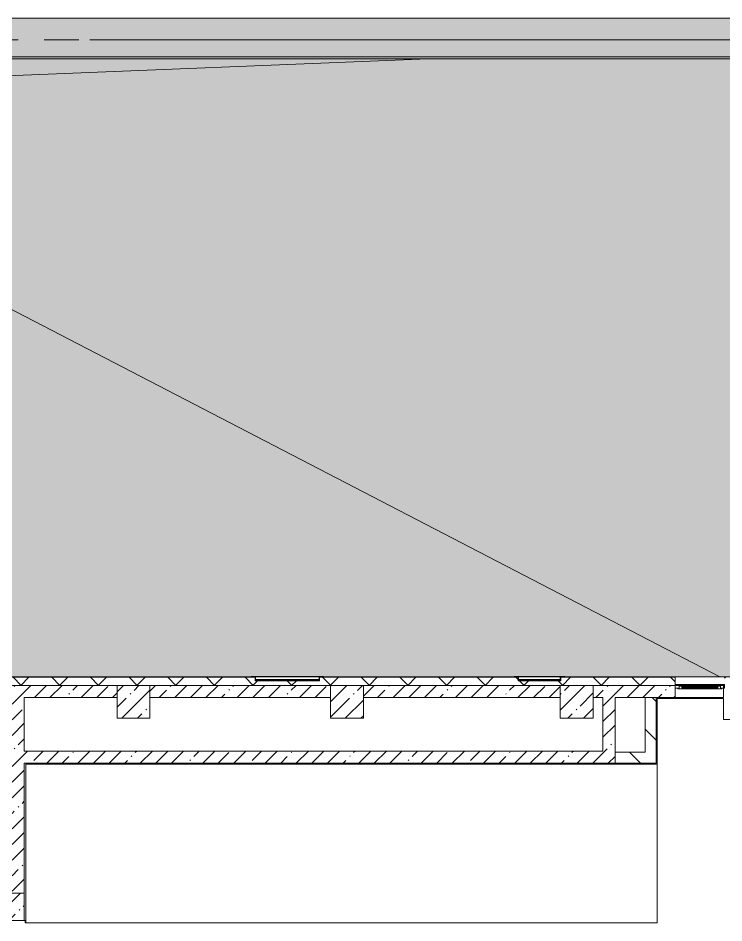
# Model space of a CAD drawing. Header units: millimetres. Extents: x 35524 to 235479, y -8553 to 29000.
# Drawn here: x 128569 to 141469, y 10859 to 27400 of the extents above; entities that cross this region are included whole.
import ezdxf

# ---------------------------------------------------------------- set-up
doc = ezdxf.new("R2010")
doc.units = ezdxf.units.MM
doc.linetypes.add('Осевая', pattern=[3175, 635, -476.25, 1587.5, -476.25])
for name, color, linetype, lineweight in [('A-DETL-18', 7, 'Continuous', 5), ('A-GENM', 7, 'Continuous', 5), ('A-GLAZ-2', 7, 'Continuous', 5), ('A-WALL', 7, 'Continuous', 9), ('A-WALL-6', 7, 'Continuous', 5), ('I-WALL-24', 7, 'Continuous', 5), ('S-COLS-1', 7, 'Continuous', 5), ('Оси', 7, 'Continuous', 9), ('Оси-2', 7, 'Осевая', 9)]:
    doc.layers.add(name, color=color, linetype=linetype, lineweight=lineweight)
doc.layers.add('A-DETL-GENF-3', color=7, linetype='Continuous', lineweight=9, true_color=0xc0c0c0, transparency=0.4)
for name, color, linetype, lineweight, true_color in [('A-FLOR-1', 7, 'Continuous', 5, 0xb7b7b7), ('A-FLOR-2', 7, 'Continuous', 5, 0xaaaaaa), ('A-GENM-1', 7, 'Continuous', 5, 0x737373), ('A-WALL-7', 7, 'Continuous', 5, 0x737373)]:
    doc.layers.add(name, color=color, linetype=linetype, lineweight=lineweight, true_color=true_color)
pattern_1 = [(45, (108468.84, 0), (-285.123, 285.123), []), (45, (108753.96, 0), (-285.123, 285.123), [504.031, -100.806, 16.764, -84.042])]
pattern_2 = [(135, (108468.84, 0), (-353.5534, -353.5534), [])]

# ---------------------------------------------------------------- blocks, each defined once
blk = doc.blocks.new('BSC_Колонна _Прямоугольная - 600х600-V120-3_4_2_птичка')
at = {"layer": 'S-COLS-1'}
h = blk.add_hatch(dxfattribs=at)
h.set_pattern_fill('FP_96', color=256, style=0, pattern_type=2)
h.set_pattern_definition([(45, (-26110, -14900), (-285.123, 285.123), []), (45, (-25824.88, -14900), (-285.123, 285.123), [504.031, -100.806, 16.764, -84.042])])
h.paths.add_polyline_path([(-300, -300), (300, -300), (300, 300), (-300, 300), (-300, -208)])
for p, q in [((300, 300), (-300, 300)), ((-300, 300), (-300, -300)), ((300, -300), (300, 300)), ((-300, -300), (300, -300))]:
    blk.add_line(p, q, dxfattribs=at)
blk = doc.blocks.new('парапет1 - парапет-18629556-3_4_2_птичка')
at = {"layer": 'A-GENM'}
blk.add_line((-2411, 27400), (33928, 27400), dxfattribs=at)
at = {"layer": 'A-GENM-1'}
for p, q in [((33219, 26691), (-1702, 26691)), ((-1665, 26654), (33182, 26654))]:
    blk.add_line(p, q, dxfattribs=at)
blk = doc.blocks.new('BSC_Колонна _Прямоугольная - 500х500-V156-3_4_2_птичка')
at = {"layer": 'S-COLS-1'}
h = blk.add_hatch(dxfattribs=at)
h.set_pattern_fill('FP_133', color=256, style=0, pattern_type=2)
h.set_pattern_definition([(45, (-19960, -11150), (-285.123, 285.123), []), (45, (-19674.88, -11150), (-285.123, 285.123), [504.031, -100.806, 16.764, -84.042])])
h.paths.add_polyline_path([(-250, -250), (250, -250), (250, 250), (-250, 250), (-250, 71)])
for p, q in [((250, 250), (-250, 250)), ((-250, 250), (-250, -250)), ((250, -250), (250, 250)), ((-250, -250), (250, -250))]:
    blk.add_line(p, q, dxfattribs=at)
blk = doc.blocks.new('BSC_Колонна _Прямоугольная - 600х600-V157-3_4_2_птичка')
at = {"layer": 'S-COLS-1'}
h = blk.add_hatch(dxfattribs=at)
h.set_pattern_fill('FP_134', color=256, style=0, pattern_type=2)
h.set_pattern_definition([(45, (-30310, -14900), (-285.123, 285.123), []), (45, (-30024.88, -14900), (-285.123, 285.123), [504.031, -100.806, 16.764, -84.042])])
h.paths.add_polyline_path([(-300, -300), (300, -300), (300, 300), (-300, 300), (-300, -208)])
for p, q in [((300, 300), (-300, 300)), ((-300, 300), (-300, -300)), ((300, -300), (300, 300)), ((-300, -300), (300, -300))]:
    blk.add_line(p, q, dxfattribs=at)
blk = doc.blocks.new('BSC_Колонна _Прямоугольная - 600х600-V219-3_4_2_птичка')
at = {"layer": 'S-COLS-1'}
h = blk.add_hatch(dxfattribs=at)
h.set_pattern_fill('FP_155', color=256, style=0, pattern_type=2)
h.set_pattern_definition([(45, (-22210, -14900), (-285.123, 285.123), []), (45, (-21924.88, -14900), (-285.123, 285.123), [504.031, -100.806, 16.764, -84.042])])
h.paths.add_polyline_path([(-300, -300), (300, -300), (300, 300), (-300, 300)])
for p, q in [((300, 300), (-300, 300)), ((-300, 300), (-300, -300)), ((300, -300), (300, 300)), ((-300, -300), (300, -300))]:
    blk.add_line(p, q, dxfattribs=at)
blk = doc.blocks.new('120_Окно_СКБ_1Ст - 120_Окно_СКБ_1Ст_900х2500_h_-20705657-3_4_2_птичка')
at = {"layer": 'A-GLAZ-2'}
for p, q in [((-450, -127), (-450, -57)), ((-450, -57), (-380, -57)), ((450, -57), (-450, -57)), ((-380, -127), (-450, -127)), ((-450, -127), (-400, -127)), ((-380, -127), (-400, -127)), ((-400, -127), (-400, -137)), ((-400, -137), (400, -137)), ((400, -137), (-400, -137)), ((-380, -57), (-380, -127)), ((380, -87), (-380, -87)), ((-380, -87), (-380, -127)), ((-330, -137), (-330, -87)), ((-330, -107), (330, -107)), ((330, -117), (-330, -117)), ((330, -137), (330, -87)), ((380, -127), (380, -57)), ((380, -57), (450, -57)), ((380, -127), (380, -87)), ((450, -127), (380, -127)), ((400, -127), (380, -127)), ((400, -127), (450, -127)), ((400, -137), (400, -127)), ((450, -57), (450, -127))]:
    blk.add_line(p, q, dxfattribs=at)
blk = doc.blocks.new('Уголок вложенный - Уголок вложенный-23831105-3_4_2_птичка')
at = {"layer": 'A-GENM'}
for p, q in [((29237, 15288), (29237, 15349)), ((29244, 15285), (29240, 15285)), ((29244, 15358), (29244, 15285))]:
    blk.add_line(p, q, dxfattribs=at)
at = {"layer": 'A-GENM', "flags": 128}
for points in [[(29237, 15349), (29237, 15351), (29236, 15353), (29235, 15355), (29234, 15356), (29232, 15357), (29230, 15358), (29228, 15358)], [(29240, 15285), (29239, 15285), (29239, 15285), (29238, 15286), (29238, 15286), (29237, 15287), (29237, 15287), (29237, 15288)]]:
    blk.add_lwpolyline(points, dxfattribs=at)
at = {"layer": 'A-GENM-1'}
for p, q in [((29164, 15365), (29244, 15365)), ((29164, 15361), (29164, 15365)), ((29228, 15358), (29167, 15358)), ((29244, 15365), (29244, 15358))]:
    blk.add_line(p, q, dxfattribs=at)
at = {"layer": 'A-GENM-1', "flags": 128}
blk.add_lwpolyline([(29167, 15358), (29166, 15358), (29166, 15358), (29165, 15359), (29165, 15359), (29164, 15360), (29164, 15360), (29164, 15361)], dxfattribs=at)
blk = doc.blocks.new('Уголок вложенный - Уголок вложенный-V235-3_4_2_птичка')
at = {"layer": 'A-GENM'}
for p, q in [((30010, 15285), (30010, 15358)), ((30014, 15285), (30010, 15285)), ((30017, 15349), (30017, 15288))]:
    blk.add_line(p, q, dxfattribs=at)
at = {"layer": 'A-GENM', "flags": 128}
for points in [[(30017, 15288), (30017, 15287), (30017, 15287), (30016, 15286), (30016, 15286), (30015, 15285), (30015, 15285), (30014, 15285)], [(30026, 15358), (30024, 15358), (30022, 15357), (30020, 15356), (30019, 15355), (30018, 15353), (30017, 15351), (30017, 15349)]]:
    blk.add_lwpolyline(points, dxfattribs=at)
at = {"layer": 'A-GENM-1'}
for p, q in [((30010, 15365), (30090, 15365)), ((30010, 15358), (30010, 15365)), ((30087, 15358), (30026, 15358)), ((30090, 15365), (30090, 15361))]:
    blk.add_line(p, q, dxfattribs=at)
at = {"layer": 'A-GENM-1', "flags": 128}
blk.add_lwpolyline([(30090, 15361), (30090, 15360), (30090, 15360), (30089, 15359), (30089, 15359), (30088, 15358), (30088, 15358), (30087, 15358)], dxfattribs=at)
blk = doc.blocks.new('Уголок вложенный - Уголок вложенный-V236-3_4_2_птичка')
at = {"layer": 'A-GENM'}
blk.add_line((30010, 15285), (29244, 15285), dxfattribs=at)
at = {"layer": 'A-GENM', "flags": 128}
for points in [[(29237, 15349), (29237, 15351), (29236, 15353), (29235, 15355), (29234, 15356), (29232, 15357), (29230, 15358), (29228, 15358)], [(30026, 15358), (30024, 15358), (30022, 15357), (30020, 15356), (30019, 15355), (30018, 15353), (30017, 15351), (30017, 15349)]]:
    blk.add_lwpolyline(points, dxfattribs=at)
at = {"layer": 'A-GENM-1'}
blk.add_line((29244, 15365), (30010, 15365), dxfattribs=at)
blk = doc.blocks.new('Полоса с поворотом - Полоса с поворотом-23831239-3_4_2_птичка')
at = {"layer": 'A-GENM'}
for p, q in [((25603, 15306), (24437, 15306)), ((24437, 15298), (25603, 15298))]:
    blk.add_line(p, q, dxfattribs=at)
at = {"layer": 'A-GENM-1'}
blk.add_line((24437, 15363), (25603, 15363), dxfattribs=at)
blk = doc.blocks.new('Уголок вложенный - Уголок вложенный-23831240-3_4_2_птичка')
at = {"layer": 'A-GENM'}
blk.add_line((25603, 15285), (24437, 15285), dxfattribs=at)
at = {"layer": 'A-GENM', "flags": 128}
for points in [[(24430, 15349), (24430, 15351), (24429, 15353), (24428, 15355), (24427, 15356), (24425, 15357), (24423, 15358), (24421, 15358)], [(25619, 15358), (25617, 15358), (25615, 15357), (25614, 15356), (25612, 15355), (25611, 15353), (25610, 15351), (25610, 15349)]]:
    blk.add_lwpolyline(points, dxfattribs=at)
at = {"layer": 'A-GENM-1'}
blk.add_line((24437, 15365), (25603, 15365), dxfattribs=at)
blk = doc.blocks.new('Полоса с поворотом - Полоса с поворотом-23831104-3_4_2_птичка')
at = {"layer": 'A-GENM'}
for p, q in [((19783, 15306), (19017, 15306)), ((19017, 15298), (19783, 15298))]:
    blk.add_line(p, q, dxfattribs=at)
at = {"layer": 'A-GENM-1'}
blk.add_line((19017, 15363), (19783, 15363), dxfattribs=at)

msp = doc.modelspace()

# ---------------------------------------------------------------- hatches: boundary and pattern name
at = {"layer": 'A-DETL-GENF-3'}
msp.add_hatch(color=256, dxfattribs=at).paths.add_polyline_path([(107541.1, 14774.9), (108200.8, 14774.9), (108200.8, 15358), (147228.8, 15358), (147228.8, 23888.3), (142396.9, 23888.3), (142396.9, 27398.1), (106059.8, 27398.1), (106059.8, 14774.9), (107075, 14774.9)])
at = {"layer": 'A-WALL-6'}
h = msp.add_hatch(dxfattribs=at)
h.set_pattern_fill('FP_102', color=256, style=0, pattern_type=2)
h.set_pattern_definition([(45, (108468.84, 0), (-353.5534, 353.5534), []), (135, (108468.84, 0), (-353.5534, -353.5534), [])])
h.paths.add_polyline_path([(135507.2, 15200), (140578.8, 15200), (140578.8, 15350), (138485.8, 15349), (138485.8, 15288), (138478.8, 15285), (137705.8, 15288), (137705.8, 15350), (134079.1, 15349), (134079.1, 15288), (134072.1, 15285), (132899.1, 15288), (132899.1, 15350), (128258.8, 15349), (128258.8, 15288), (128251.8, 15285), (127478.8, 15288), (127478.8, 15350), (123251.8, 15349), (123251.8, 15288), (123244.8, 15285), (123071.8, 15288), (123071.6, 15350), (121328.8, 15350), (121328.8, 15200), (134878.8, 15200)])
h.paths.add_polyline_path([(146779, 15200), (146779, 15350), (146278.8, 15350), (146278.8, 15200), (146693.7, 15200)])
h.paths.add_polyline_path([(143128.8, 15200), (143878.8, 15200), (143878.8, 15350), (143128.8, 15350)])
h.paths.add_polyline_path([(142078.8, 15200), (142228.8, 15200), (142228.8, 15350), (142078.8, 15350), (142078.8, 15270.2)])
h.paths.add_polyline_path([(117628.8, 15200), (118228.8, 15200), (118228.8, 15350), (117628.8, 15350)])
h.paths.add_polyline_path([(114998.7, 15200), (115228.8, 15200), (115228.8, 15350), (108508.8, 15350), (108508.8, 15293), (108358.8, 15293), (108358.8, 15200), (114628.8, 15200)])
h.paths.add_polyline_path([(116728.8, 15200), (116728.8, 15350), (116128.8, 15350), (116128.8, 15200)])
h.paths.add_polyline_path([(141478.8, 15200), (141708.8, 15200), (141703.8, 15350), (141478.8, 15350), (141478.8, 15270.2)])
at = {"layer": 'I-WALL-24'}
h = msp.add_hatch(dxfattribs=at)
h.set_pattern_fill('FP_98', color=256, style=0, pattern_type=2)
h.set_pattern_definition(pattern_1)
h.paths.add_polyline_path([(140578.8, 14980), (140578.8, 15200), (139078.8, 15200), (139078.8, 14980), (140230, 14980)])
h.paths.add_polyline_path([(123278.8, 14980), (126579.1, 14980), (126579.1, 15200), (122778.8, 15200), (122778.8, 14980)])
h.paths.add_polyline_path([(138478.8, 14980), (138478.8, 15200), (134878.8, 15200), (134878.8, 14980), (138303.8, 14980)])
h.paths.add_polyline_path([(134278.8, 14980), (134278.8, 15200), (130978.8, 15200), (130978.8, 14980), (133642.8, 14980)])
h.paths.add_polyline_path([(127179.1, 14980), (130378.8, 14980), (130378.8, 15200), (127179.1, 15200)])
h = msp.add_hatch(dxfattribs=at)
h.set_pattern_fill('FP_98', color=256, style=0, pattern_type=2)
h.set_pattern_definition(pattern_1)
h.paths.add_polyline_path([(128678.8, 11400), (128678.8, 14980), (128458.8, 14980), (128458.8, 11400)])
h = msp.add_hatch(dxfattribs=at)
h.set_pattern_fill('FP_98', color=256, style=0, pattern_type=2)
h.set_pattern_definition(pattern_1)
h.paths.add_polyline_path([(139478.8, 14000), (139478.8, 14980), (139258.8, 14980), (139258.8, 14000)])
h = msp.add_hatch(dxfattribs=at)
h.set_pattern_fill('FP_101', color=256, style=0, pattern_type=2)
h.set_pattern_definition(pattern_2)
h.paths.add_polyline_path([(140230, 13980), (140230, 14980), (140030, 14980), (140030, 13980)])
h = msp.add_hatch(dxfattribs=at)
h.set_pattern_fill('FP_98', color=256, style=0, pattern_type=2)
h.set_pattern_definition(pattern_1)
h.paths.add_polyline_path([(139478.8, 13780), (139478.8, 14000), (128678.8, 14000), (128678.8, 13780), (139236, 13780)])
h = msp.add_hatch(dxfattribs=at)
h.set_pattern_fill('FP_101', color=256, style=0, pattern_type=2)
h.set_pattern_definition(pattern_2)
h.paths.add_polyline_path([(139478.8, 13780), (140230, 13780), (140230, 13980), (139478.8, 13980)])

# ---------------------------------------------------------------- linework, layer by layer
at = {"layer": 'A-DETL-18'}
for p, q in [((142396.9, 27398.1), (106059.8, 27398.1)), ((108200.8, 15358), (146779, 15358))]:
    msp.add_line(p, q, dxfattribs=at)
at = {"layer": 'A-FLOR-1'}
for p, q in [((136065.3, 26653.6), (123028.8, 26130)), ((141397.1, 15358), (123028.8, 24880))]:
    msp.add_line(p, q, dxfattribs=at)
at = {"layer": 'A-FLOR-2'}
for p, q in [((141458.8, 14960), (140250, 14960)), ((140250, 14960), (140250, 10859)), ((141458.8, 14580), (141458.8, 14960)), ((142098.8, 14580), (141458.8, 14580)), ((140251, 13759), (128711, 13759)), ((128711, 13759), (128711, 10859)), ((140251, 10859), (140251, 13759)), ((128699.8, 10900), (128678.8, 10900)), ((128699.8, 10859), (128699.8, 10900)), ((128699.8, 10859), (140251, 10859))]:
    msp.add_line(p, q, dxfattribs=at)
at = {"layer": 'A-WALL'}
for p, q in [((132900.8, 15353), (128257.1, 15353)), ((132899.5, 15350), (128258.4, 15350)), ((137707.6, 15353), (134077.3, 15353)), ((137706.3, 15350), (134078.7, 15350)), ((140578.8, 15353), (138484.1, 15353)), ((140578.8, 15350), (138485.4, 15350)), ((130378.8, 15200), (127179.1, 15200)), ((134278.8, 15200), (130978.8, 15200)), ((138478.8, 15200), (134878.8, 15200)), ((140578.8, 15200), (139078.8, 15200)), ((140230, 14980), (140030, 14980))]:
    msp.add_line(p, q, dxfattribs=at)
at = {"layer": 'A-WALL-6'}
for p, q in [((140578.8, 15200), (140578.8, 15358)), ((122778.8, 15200), (130378.8, 15200)), ((130978.8, 15200), (134278.8, 15200)), ((134878.8, 15200), (138478.8, 15200)), ((139078.8, 15200), (141478.8, 15200))]:
    msp.add_line(p, q, dxfattribs=at)
at = {"layer": 'A-WALL-7'}
for p, q in [((132829.1, 15358), (128328.8, 15358)), ((132903, 15358), (132890.1, 15358)), ((134088.1, 15358), (134075.2, 15358)), ((137635.8, 15358), (134149.1, 15358)), ((137709.8, 15358), (137696.8, 15358)), ((138494.8, 15358), (138481.9, 15358)), ((141701.8, 15358), (138555.8, 15358))]:
    msp.add_line(p, q, dxfattribs=at)
at = {"layer": 'I-WALL-24'}
for p, q in [((140578.8, 14980), (140578.8, 15200)), ((141458.8, 14980), (141458.8, 15200)), ((128678.8, 14000), (128678.8, 14980)), ((128678.8, 14980), (130378.8, 14980)), ((130978.8, 14980), (134278.8, 14980)), ((134878.8, 14980), (138478.8, 14980)), ((139078.8, 14980), (139258.8, 14980)), ((139258.8, 14980), (139258.8, 14000)), ((139478.8, 14980), (140030, 14980)), ((139478.8, 13780), (139478.8, 14980)), ((140030, 14980), (140030, 13980)), ((140230, 13780), (140230, 14980)), ((141458.8, 14980), (140230, 14980)), ((139258.8, 14000), (128678.8, 14000)), ((140030, 13980), (139478.8, 13980)), ((128678.8, 11400), (128678.8, 13780)), ((128678.8, 13780), (140230, 13780))]:
    msp.add_line(p, q, dxfattribs=at)
at = {"layer": 'Оси'}
msp.add_line((129878.8, 27000), (142378.8, 27000), dxfattribs=at)
at = {"layer": 'Оси-2'}
msp.add_line((116344.6, 27000), (129878.8, 27000), dxfattribs=at)

# ---------------------------------------------------------------- block references
at = {"layer": 'A-GENM'}
for name, p in [('парапет1 - парапет-18629556-3_4_2_птичка', (108468.8, 0)), ('Уголок вложенный - Уголок вложенный-23831105-3_4_2_птичка', (103662.1, 0)), ('Уголок вложенный - Уголок вложенный-23831240-3_4_2_птичка', (108468.8, 0)), ('Уголок вложенный - Уголок вложенный-V235-3_4_2_птичка', (104062.1, 0)), ('Уголок вложенный - Уголок вложенный-23831105-3_4_2_птичка', (108468.8, 0)), ('Уголок вложенный - Уголок вложенный-V236-3_4_2_птичка', (108468.8, 0)), ('Уголок вложенный - Уголок вложенный-V235-3_4_2_птичка', (108468.8, 0))]:
    msp.add_blockref(name, p, dxfattribs=at)
at = {"layer": 'A-GENM-1'}
for name, p in [('Полоса с поворотом - Полоса с поворотом-23831239-3_4_2_птичка', (108468.8, 0)), ('Полоса с поворотом - Полоса с поворотом-23831104-3_4_2_птичка', (118695.8, 0))]:
    msp.add_blockref(name, p, dxfattribs=at)
at = {"layer": 'A-GLAZ-2'}
msp.add_blockref('120_Окно_СКБ_1Ст - 120_Окно_СКБ_1Ст_900х2500_h_-20705657-3_4_2_птичка', (141028.8, 15275), dxfattribs=at)
at = {"layer": 'S-COLS-1'}
for name, p in [('BSC_Колонна _Прямоугольная - 600х600-V219-3_4_2_птичка', (130678.8, 14900)), ('BSC_Колонна _Прямоугольная - 600х600-V120-3_4_2_птичка', (134578.8, 14900)), ('BSC_Колонна _Прямоугольная - 600х600-V157-3_4_2_птичка', (138778.8, 14900)), ('BSC_Колонна _Прямоугольная - 500х500-V156-3_4_2_птичка', (128428.8, 11150))]:
    msp.add_blockref(name, p, dxfattribs=at)

doc.saveas('drawing.dxf')
